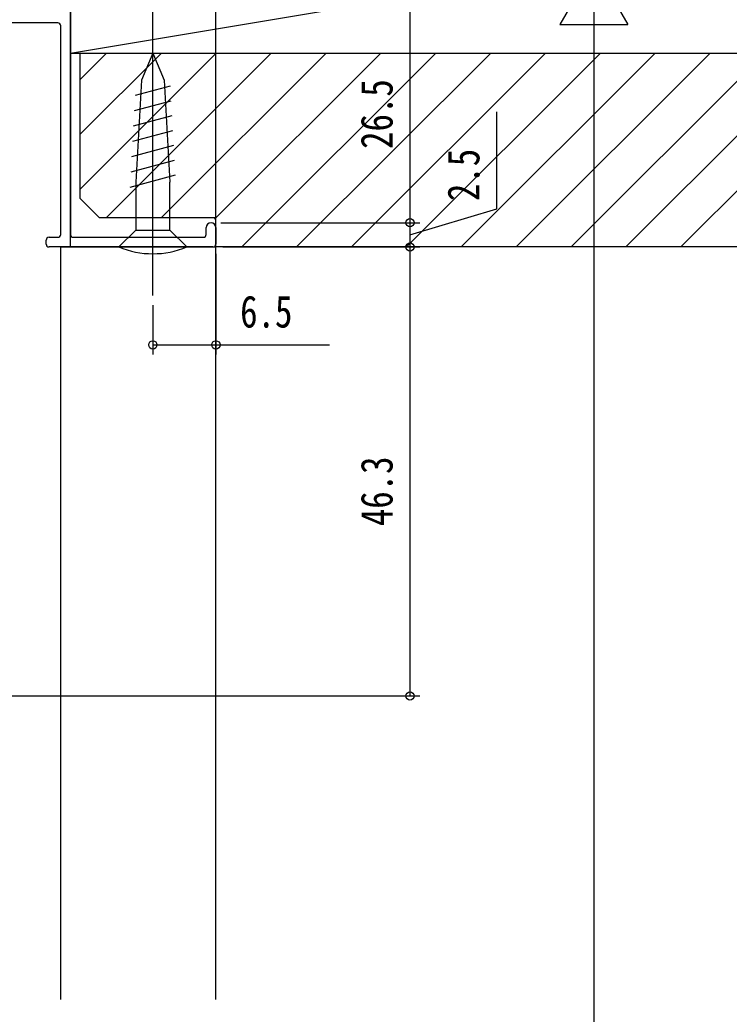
# Model space of a CAD drawing. Units: millimetres, scale not verified. Extents: x -495 to 495, y -800 to 801.
# Drawn here: x -313.7 to -240.6, y 412 to 514.6 of the extents above; entities that cross this region are included whole.
import ezdxf
from ezdxf.enums import TextEntityAlignment as Align

# ---------------------------------------------------------------- set-up
doc = ezdxf.new("R2010")
doc.units = ezdxf.units.MM
doc.header["$LTSCALE"] = 4
for name, color, linetype in [('0-2_YKK_11', 7, 'Continuous'), ('0-4_YKK_12', 2, 'Continuous'), ('0-5_YKK_13', 4, 'Continuous'), ('0-7_YKK_D', 6, 'Continuous'), ('0-9_YSS_K', 3, 'Continuous')]:
    doc.layers.add(name, color=color, linetype=linetype)
doc.styles.add('ＭＳ ゴシック', font='')
doc.styles.get('ＭＳ ゴシック').set_extended_font_data('MS Gothic')

msp = doc.modelspace()

# ---------------------------------------------------------------- linework, layer by layer
at = {"layer": '0-2_YKK_11'}
for p, q in [((-308.509, 519.847), (-308.509, 492.447)), ((-309.809, 514.247), (-324.684, 514.247)), ((-309.509, 492.447), (-309.509, 513.947)), ((-294.509, 492.447), (-294.509, 493.147)), ((-293.509, 493.147), (-293.509, 491.447)), ((-310.709, 492.147), (-309.809, 492.147)), ((-308.209, 492.147), (-294.809, 492.147)), ((-311.009, 491.447), (-311.009, 491.847)), ((-293.809, 491.147), (-310.709, 491.147))]:
    msp.add_line(p, q, dxfattribs=at)
for centre, radius, start, end in [((-309.809, 513.947), 0.3, 0, 90), ((-294.009, 493.147), 0.5, 0, 180), ((-310.709, 491.847), 0.3, 90, 180), ((-309.809, 492.447), 0.3, 270, 0), ((-308.209, 492.447), 0.3, 180, 270), ((-294.809, 492.447), 0.3, 270, 0), ((-310.709, 491.447), 0.3, 180, 270), ((-293.809, 491.447), 0.3, 270, 0)]:
    msp.add_arc(centre, radius, start, end, dxfattribs=at)
at = {"layer": '0-4_YKK_12'}
for p, q in [((-309.503, 491.147), (-293.503, 491.147)), ((-309.503, 413.549), (-309.503, 491.147)), ((-293.503, 413.549), (-293.503, 491.148))]:
    msp.add_line(p, q, dxfattribs=at)
msp.add_lwpolyline([(-308.503, 491.147), (-308.503, 520.147), (-335.503, 520.147), (-335.503, 535.147)], dxfattribs=at)
at = {"layer": '0-5_YKK_13'}
for p, q in [((-300.009, 486.147), (-300.009, 516.147)), ((-298.226, 507.724), (-301.847, 506.754)), ((-298.141, 506.194), (-301.934, 505.178)), ((-298.056, 504.664), (-302.022, 503.601)), ((-297.971, 503.134), (-302.109, 502.025)), ((-297.886, 501.604), (-302.196, 500.449)), ((-297.801, 500.074), (-302.284, 498.872)), ((-297.716, 498.543), (-302.371, 497.296)), ((-301.759, 497.814), (-301.759, 492.897)), ((-298.259, 492.897), (-298.259, 497.814)), ((-301.759, 492.897), (-298.259, 492.897)), ((-301.759, 491.147), (-298.259, 491.147))]:
    msp.add_line(p, q, dxfattribs=at)
for points in [[(-300.009, 511.147), (-301.176, 508.33), (-301.759, 497.814)], [(-300.009, 511.147), (-298.843, 508.33), (-298.259, 497.814)], [(-301.759, 491.147), (-303.509, 491.147), (-301.759, 492.897)], [(-298.259, 491.147), (-296.509, 491.147), (-298.259, 492.897)]]:
    msp.add_lwpolyline(points, dxfattribs=at)
msp.add_arc((-300.009, 499.547), 9.1, 247.38014, 292.61986, dxfattribs=at)
at = {"layer": '0-7_YKK_D'}
for p, q in [((-293.509, 494.147), (-293.509, 564.569)), ((-273.503, 520.147), (-273.503, 493.647)), ((-254.553, 520.147), (-258.053, 514.085)), ((-254.553, 520.147), (-251.053, 514.085)), ((-254.553, 520.147), (-254.553, 508.023)), ((-258.053, 514.085), (-251.053, 514.085)), ((-254.553, 513.147), (-254.553, 196.151)), ((-293.009, 493.647), (-272.503, 493.647)), ((-293.009, 493.647), (-272.503, 493.647)), ((-273.503, 493.647), (-273.503, 491.147)), ((-292.809, 491.147), (-272.503, 491.147)), ((-292.809, 491.147), (-272.503, 491.147)), ((-273.503, 491.147), (-273.503, 444.852)), ((-293.509, 490.447), (-293.509, 480.051)), ((-300.009, 485.147), (-300.009, 480.051)), ((-327.225, 444.852), (-272.503, 444.852))]:
    msp.add_line(p, q, dxfattribs=at)
for points in [[(-273.503, 492.397), (-264.553, 495.082), (-264.553, 505.082)], [(-300.009, 481.051), (-293.509, 481.051), (-281.809, 481.051)]]:
    msp.add_lwpolyline(points, dxfattribs=at)
for centre in [(-273.503, 493.647), (-273.503, 493.647), (-273.503, 491.147), (-273.503, 491.147), (-300.009, 481.051), (-293.509, 481.051), (-273.503, 444.852)]:
    msp.add_circle(centre, 0.425, dxfattribs=at)
at = {"layer": '0-9_YSS_K'}
for p, q in [((-308.503, 511.147), (-224.503, 525.147)), ((-307.503, 496.147), (-307.503, 511.147)), ((-307.503, 511.147), (-193.503, 511.147)), ((-307.503, 497.113), (-293.468, 511.147)), ((-307.503, 502.769), (-299.125, 511.147)), ((-307.503, 508.426), (-304.782, 511.147)), ((-304.811, 494.147), (-287.811, 511.147)), ((-299.154, 494.147), (-282.154, 511.147)), ((-293.647, 493.998), (-276.498, 511.147)), ((-290.841, 491.147), (-270.841, 511.147)), ((-285.184, 491.147), (-265.184, 511.147)), ((-279.527, 491.147), (-259.527, 511.147)), ((-273.87, 491.147), (-253.87, 511.147)), ((-268.213, 491.147), (-248.213, 511.147)), ((-262.556, 491.147), (-242.556, 511.147)), ((-256.9, 491.147), (-236.9, 511.147)), ((-251.243, 491.147), (-231.243, 511.147)), ((-245.586, 491.147), (-225.586, 511.147)), ((-305.503, 494.147), (-307.503, 496.147)), ((-293.503, 494.147), (-305.503, 494.147)), ((-293.503, 491.147), (-293.503, 494.147)), ((-195.503, 491.147), (-293.503, 491.147))]:
    msp.add_line(p, q, dxfattribs=at)
msp.add_lwpolyline([(-308.503, 525.147), (-308.503, 511.147), (-224.503, 511.147)], dxfattribs=at)

# ---------------------------------------------------------------- texts
at = {"layer": '0-7_YKK_D', "style": 'ＭＳ ゴシック', "width": 0.8}
for s, p in [('26.5', (-274.303, 501.257)), ('2.5', (-265.353, 495.882)), ('46.3', (-274.303, 462.359))]:
    msp.add_text(s, height=3.299, rotation=90, dxfattribs=at).set_placement(p, align=Align.BOTTOM_LEFT)
msp.add_text('6.5', height=3.299, dxfattribs=at).set_placement((-291.009, 481.851), align=Align.BOTTOM_LEFT)

doc.saveas('drawing.dxf')
